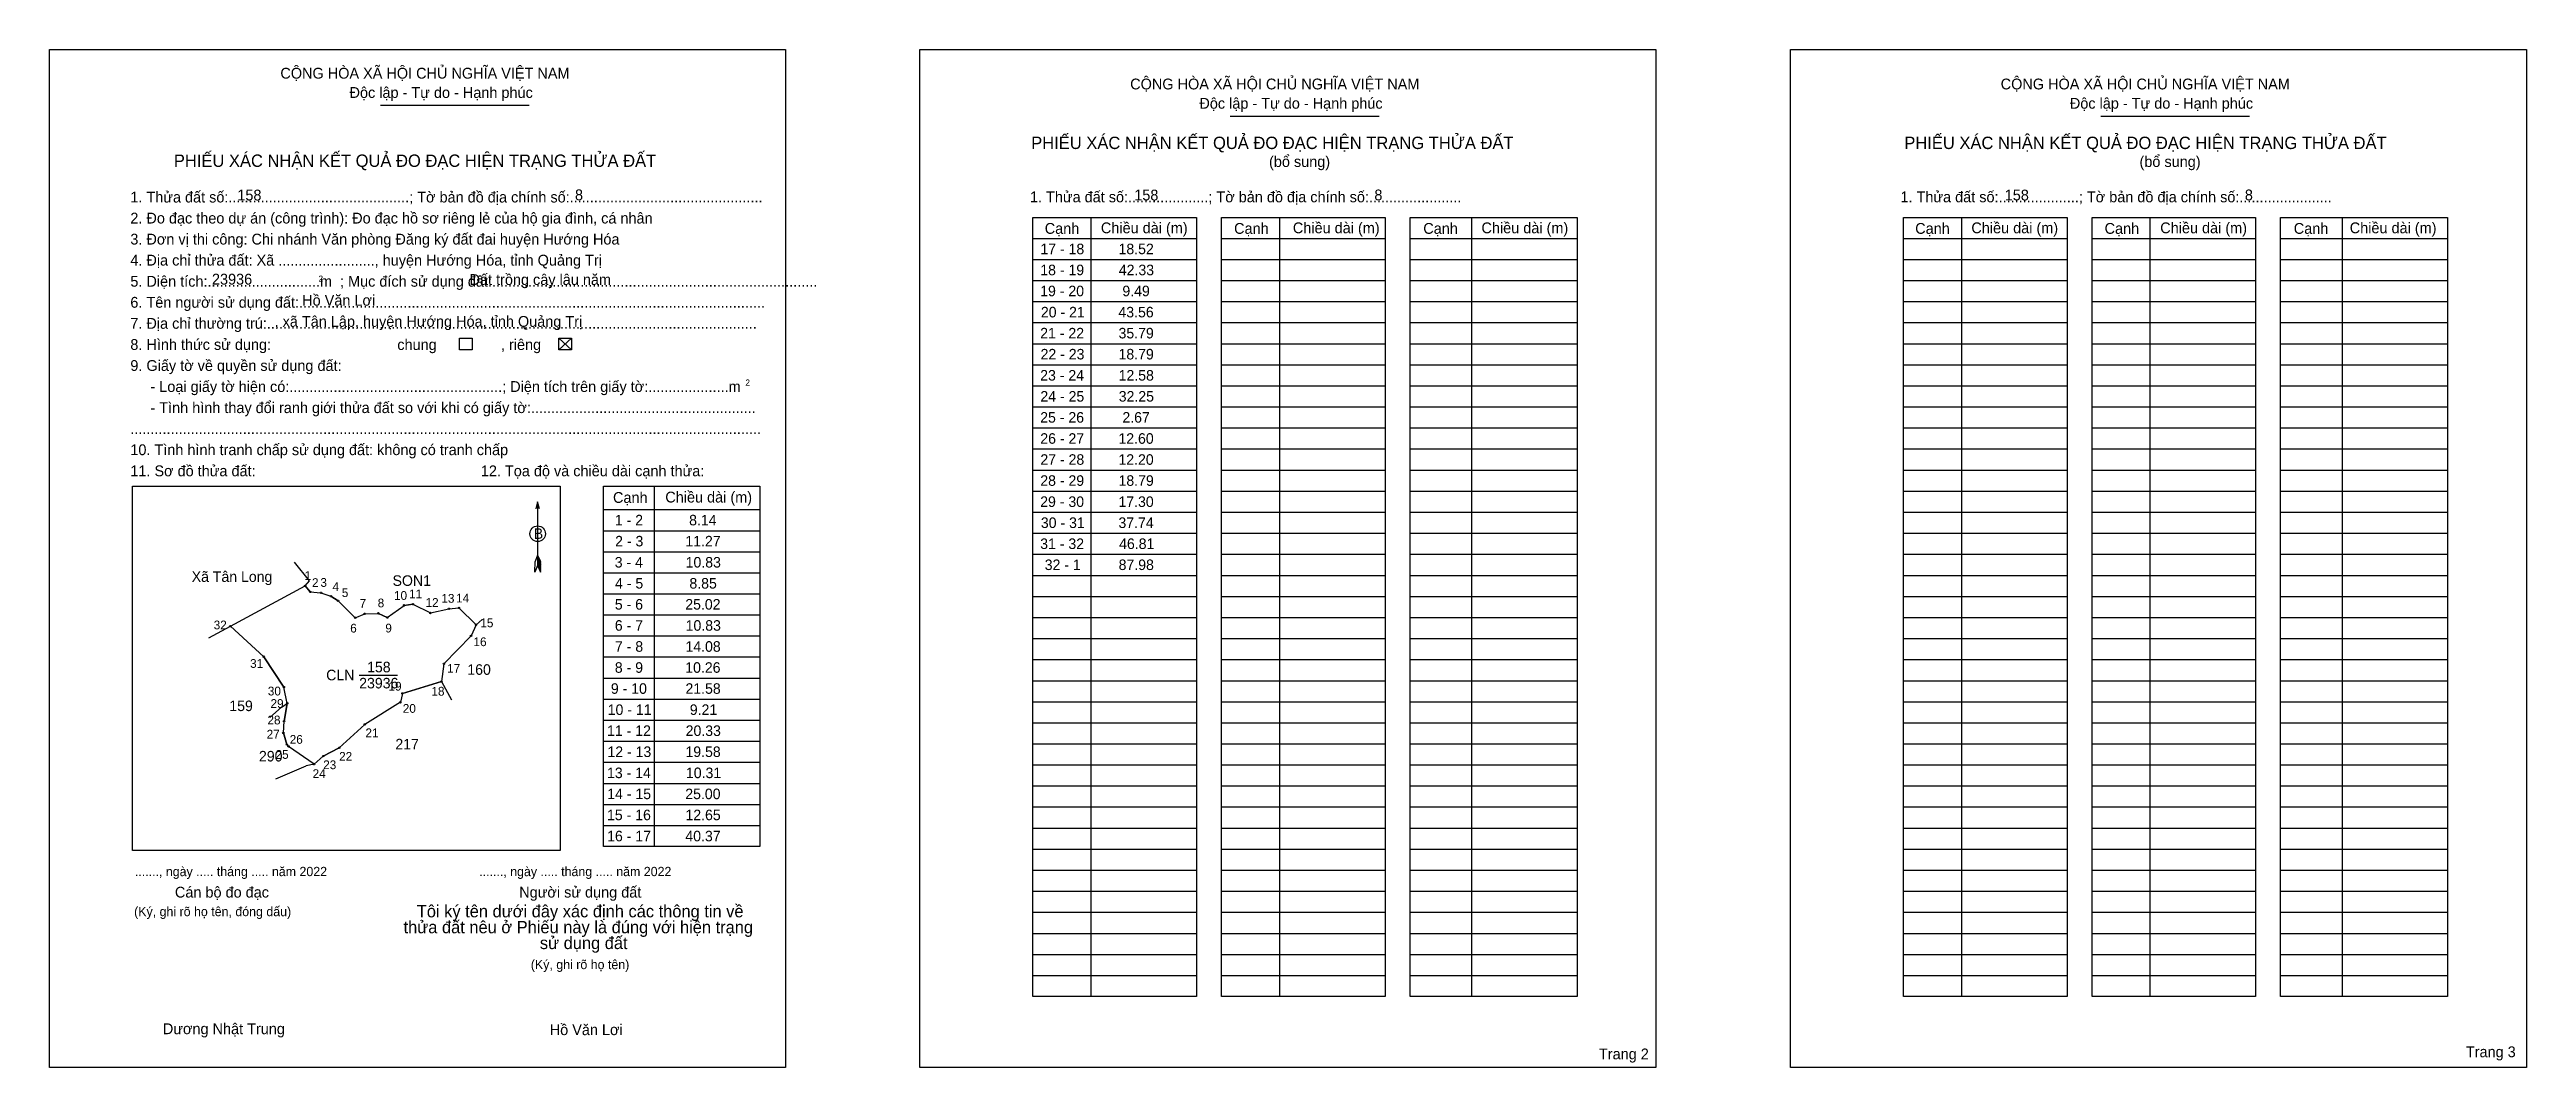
# Model space of a CAD drawing. Extents: x 544303 to 546871, y 1836845 to 1837900.
import ezdxf

# ---------------------------------------------------------------- set-up
doc = ezdxf.new("R2010")
doc.units = 0
for name, color, linetype in [('Level 1', 7, 'Continuous'), ('Level 10', 7, 'Continuous'), ('Level 11', 7, 'Continuous'), ('Level 13', 7, 'Continuous'), ('Level 2', 7, 'Continuous'), ('Level 25', 7, 'Continuous'), ('Level 27', 7, 'Continuous'), ('Level 36', 7, 'Continuous'), ('Level 48', 7, 'Continuous'), ('Level 50', 7, 'Continuous'), ('Level 52', 7, 'Continuous'), ('Level 55', 7, 'Continuous'), ('Level 6', 7, 'Continuous'), ('Level 9', 7, 'Continuous')]:
    doc.layers.add(name, color=color, linetype=linetype)

msp = doc.modelspace()

# ---------------------------------------------------------------- linework, layer by layer
at = {"layer": 'Level 1'}
for p, q in [((544303.3, 1837900), (544303.3, 1837900)), ((545205.6, 1837900), (545205.6, 1837900)), ((544646.3, 1837842.3), (544800.6, 1837842.3)), ((545527.2, 1837831), (545681.5, 1837831)), ((546429.5, 1837831), (546583.8, 1837831)), ((545382.8, 1837726.1), (545382.8, 1836918.4)), ((545578.2, 1837726.1), (545578.2, 1836918.4)), ((545777.3, 1837726.1), (545777.3, 1836918.4)), ((546285.1, 1837726.1), (546285.1, 1836918.4)), ((546480.5, 1837726.1), (546480.5, 1836918.4)), ((546679.6, 1837726.1), (546679.6, 1836918.4)), ((545322.7, 1837704.3), (545492.3, 1837704.3)), ((545518.2, 1837704.3), (545687.7, 1837704.3)), ((545713.6, 1837704.3), (545886.8, 1837704.3)), ((546225, 1837704.3), (546394.6, 1837704.3)), ((546420.5, 1837704.3), (546590, 1837704.3)), ((546615.9, 1837704.3), (546789.1, 1837704.3)), ((545322.7, 1837682.5), (545492.3, 1837682.5)), ((545518.2, 1837682.5), (545687.7, 1837682.5)), ((545713.6, 1837682.5), (545886.8, 1837682.5)), ((546225, 1837682.5), (546394.6, 1837682.5)), ((546420.5, 1837682.5), (546590, 1837682.5)), ((546615.9, 1837682.5), (546789.1, 1837682.5)), ((545322.7, 1837660.6), (545492.3, 1837660.6)), ((545322.7, 1837638.8), (545492.3, 1837638.8)), ((545518.2, 1837660.6), (545687.7, 1837660.6)), ((545518.2, 1837638.8), (545687.7, 1837638.8)), ((545713.6, 1837660.6), (545886.8, 1837660.6)), ((545713.6, 1837638.8), (545886.8, 1837638.8)), ((546225, 1837660.6), (546394.6, 1837660.6)), ((546225, 1837638.8), (546394.6, 1837638.8)), ((546420.5, 1837660.6), (546590, 1837660.6)), ((546420.5, 1837638.8), (546590, 1837638.8)), ((546615.9, 1837660.6), (546789.1, 1837660.6)), ((546615.9, 1837638.8), (546789.1, 1837638.8)), ((545322.7, 1837617), (545492.3, 1837617)), ((545518.2, 1837617), (545687.7, 1837617)), ((545713.6, 1837617), (545886.8, 1837617)), ((546225, 1837617), (546394.6, 1837617)), ((546420.5, 1837617), (546590, 1837617)), ((546615.9, 1837617), (546789.1, 1837617)), ((544831.2, 1837600.8), (544844.3, 1837588.6)), ((544831.2, 1837588.6), (544844.3, 1837600.8)), ((545322.7, 1837595.1), (545492.3, 1837595.1)), ((545518.2, 1837595.1), (545687.7, 1837595.1)), ((545713.6, 1837595.1), (545886.8, 1837595.1)), ((546225, 1837595.1), (546394.6, 1837595.1)), ((546420.5, 1837595.1), (546590, 1837595.1)), ((546615.9, 1837595.1), (546789.1, 1837595.1)), ((545322.7, 1837573.3), (545492.3, 1837573.3)), ((545518.2, 1837573.3), (545687.7, 1837573.3)), ((545713.6, 1837573.3), (545886.8, 1837573.3)), ((546225, 1837573.3), (546394.6, 1837573.3)), ((546420.5, 1837573.3), (546590, 1837573.3)), ((546615.9, 1837573.3), (546789.1, 1837573.3)), ((545322.7, 1837551.5), (545492.3, 1837551.5)), ((545518.2, 1837551.5), (545687.7, 1837551.5)), ((545713.6, 1837551.5), (545886.8, 1837551.5)), ((546225, 1837551.5), (546394.6, 1837551.5)), ((546420.5, 1837551.5), (546590, 1837551.5)), ((546615.9, 1837551.5), (546789.1, 1837551.5)), ((545322.7, 1837529.6), (545492.3, 1837529.6)), ((545518.2, 1837529.6), (545687.7, 1837529.6)), ((545713.6, 1837529.6), (545886.8, 1837529.6)), ((546225, 1837529.6), (546394.6, 1837529.6)), ((546420.5, 1837529.6), (546590, 1837529.6)), ((546615.9, 1837529.6), (546789.1, 1837529.6)), ((545322.7, 1837507.8), (545492.3, 1837507.8)), ((545322.7, 1837486), (545492.3, 1837486)), ((545518.2, 1837507.8), (545687.7, 1837507.8)), ((545518.2, 1837486), (545687.7, 1837486)), ((545713.6, 1837507.8), (545886.8, 1837507.8)), ((545713.6, 1837486), (545886.8, 1837486)), ((546225, 1837507.8), (546394.6, 1837507.8)), ((546225, 1837486), (546394.6, 1837486)), ((546420.5, 1837507.8), (546590, 1837507.8)), ((546420.5, 1837486), (546590, 1837486)), ((546615.9, 1837507.8), (546789.1, 1837507.8)), ((546615.9, 1837486), (546789.1, 1837486)), ((545322.7, 1837464.1), (545492.3, 1837464.1)), ((545518.2, 1837464.1), (545687.7, 1837464.1)), ((545713.6, 1837464.1), (545886.8, 1837464.1)), ((546225, 1837464.1), (546394.6, 1837464.1)), ((546420.5, 1837464.1), (546590, 1837464.1)), ((546615.9, 1837464.1), (546789.1, 1837464.1)), ((544389.2, 1837447.4), (544389.2, 1837447.4)), ((544809.3, 1837431.1), (544809.3, 1837365.1)), ((544929.9, 1837447.5), (544929.9, 1837073.9)), ((545322.7, 1837442.3), (545492.3, 1837442.3)), ((545518.2, 1837442.3), (545687.7, 1837442.3)), ((545713.6, 1837442.3), (545886.8, 1837442.3)), ((546225, 1837442.3), (546394.6, 1837442.3)), ((546420.5, 1837442.3), (546590, 1837442.3)), ((546615.9, 1837442.3), (546789.1, 1837442.3)), ((544877.5, 1837423.2), (545039.5, 1837423.2)), ((545322.7, 1837420.5), (545492.3, 1837420.5)), ((545518.2, 1837420.5), (545687.7, 1837420.5)), ((545713.6, 1837420.5), (545886.8, 1837420.5)), ((546225, 1837420.5), (546394.6, 1837420.5)), ((546420.5, 1837420.5), (546590, 1837420.5)), ((546615.9, 1837420.5), (546789.1, 1837420.5)), ((544877.5, 1837401.3), (545039.5, 1837401.3)), ((544877.5, 1837379.5), (545039.5, 1837379.5)), ((545322.7, 1837398.7), (545492.3, 1837398.7)), ((545518.2, 1837398.7), (545687.7, 1837398.7)), ((545713.6, 1837398.7), (545886.8, 1837398.7)), ((546225, 1837398.7), (546394.6, 1837398.7)), ((546420.5, 1837398.7), (546590, 1837398.7)), ((546615.9, 1837398.7), (546789.1, 1837398.7)), ((544806.4, 1837358.4), (544806.6, 1837369.3)), ((544809.3, 1837365.1), (544806.4, 1837358.4)), ((544809.3, 1837376), (544806.6, 1837369.3)), ((544809.3, 1837376), (544812.1, 1837369.3)), ((544809.3, 1837375.1), (544812.1, 1837368.3)), ((544809.3, 1837374.1), (544812.1, 1837367.3)), ((544809.3, 1837373.2), (544812.2, 1837366.4)), ((544809.3, 1837372.2), (544812.2, 1837365.4)), ((544809.3, 1837371.2), (544812.2, 1837364.4)), ((544809.3, 1837370.3), (544812.2, 1837363.4)), ((544809.3, 1837369.3), (544812.2, 1837362.4)), ((544809.3, 1837368.4), (544812.2, 1837361.4)), ((544809.3, 1837367.4), (544812.2, 1837360.5)), ((544809.3, 1837366.5), (544812.2, 1837359.5)), ((544809.3, 1837365.1), (544812.2, 1837358.4)), ((544812.2, 1837358.4), (544812.1, 1837369.3)), ((544877.5, 1837357.7), (545039.5, 1837357.7)), ((545322.7, 1837376.8), (545492.3, 1837376.8)), ((545322.7, 1837355), (545492.3, 1837355)), ((545518.2, 1837376.8), (545687.7, 1837376.8)), ((545518.2, 1837355), (545687.7, 1837355)), ((545713.6, 1837376.8), (545886.8, 1837376.8)), ((545713.6, 1837355), (545886.8, 1837355)), ((546225, 1837376.8), (546394.6, 1837376.8)), ((546225, 1837355), (546394.6, 1837355)), ((546420.5, 1837376.8), (546590, 1837376.8)), ((546420.5, 1837355), (546590, 1837355)), ((546615.9, 1837376.8), (546789.1, 1837376.8)), ((546615.9, 1837355), (546789.1, 1837355)), ((544877.5, 1837335.8), (545039.5, 1837335.8)), ((545322.7, 1837333.2), (545492.3, 1837333.2)), ((545518.2, 1837333.2), (545687.7, 1837333.2)), ((545713.6, 1837333.2), (545886.8, 1837333.2)), ((546225, 1837333.2), (546394.6, 1837333.2)), ((546420.5, 1837333.2), (546590, 1837333.2)), ((546615.9, 1837333.2), (546789.1, 1837333.2)), ((544877.5, 1837314), (545039.5, 1837314)), ((545322.7, 1837311.3), (545492.3, 1837311.3)), ((545518.2, 1837311.3), (545687.7, 1837311.3)), ((545713.6, 1837311.3), (545886.8, 1837311.3)), ((546225, 1837311.3), (546394.6, 1837311.3)), ((546420.5, 1837311.3), (546590, 1837311.3)), ((546615.9, 1837311.3), (546789.1, 1837311.3)), ((544877.5, 1837292.2), (545039.5, 1837292.2)), ((545322.7, 1837289.5), (545492.3, 1837289.5)), ((545518.2, 1837289.5), (545687.7, 1837289.5)), ((545713.6, 1837289.5), (545886.8, 1837289.5)), ((546225, 1837289.5), (546394.6, 1837289.5)), ((546420.5, 1837289.5), (546590, 1837289.5)), ((546615.9, 1837289.5), (546789.1, 1837289.5)), ((544877.5, 1837270.4), (545039.5, 1837270.4)), ((545322.7, 1837267.7), (545492.3, 1837267.7)), ((545518.2, 1837267.7), (545687.7, 1837267.7)), ((545713.6, 1837267.7), (545886.8, 1837267.7)), ((546225, 1837267.7), (546394.6, 1837267.7)), ((546420.5, 1837267.7), (546590, 1837267.7)), ((546615.9, 1837267.7), (546789.1, 1837267.7)), ((544877.5, 1837248.5), (545039.5, 1837248.5)), ((544877.5, 1837226.7), (545039.5, 1837226.7)), ((545322.7, 1837245.8), (545492.3, 1837245.8)), ((545518.2, 1837245.8), (545687.7, 1837245.8)), ((545713.6, 1837245.8), (545886.8, 1837245.8)), ((546225, 1837245.8), (546394.6, 1837245.8)), ((546420.5, 1837245.8), (546590, 1837245.8)), ((546615.9, 1837245.8), (546789.1, 1837245.8)), ((544877.5, 1837204.9), (545039.5, 1837204.9)), ((545322.7, 1837224), (545492.3, 1837224)), ((545322.7, 1837202.2), (545492.3, 1837202.2)), ((545518.2, 1837224), (545687.7, 1837224)), ((545518.2, 1837202.2), (545687.7, 1837202.2)), ((545713.6, 1837224), (545886.8, 1837224)), ((545713.6, 1837202.2), (545886.8, 1837202.2)), ((546225, 1837224), (546394.6, 1837224)), ((546225, 1837202.2), (546394.6, 1837202.2)), ((546420.5, 1837224), (546590, 1837224)), ((546420.5, 1837202.2), (546590, 1837202.2)), ((546615.9, 1837224), (546789.1, 1837224)), ((546615.9, 1837202.2), (546789.1, 1837202.2)), ((544877.5, 1837183), (545039.5, 1837183)), ((545322.7, 1837180.3), (545492.3, 1837180.3)), ((545518.2, 1837180.3), (545687.7, 1837180.3)), ((545713.6, 1837180.3), (545886.8, 1837180.3)), ((546225, 1837180.3), (546394.6, 1837180.3)), ((546420.5, 1837180.3), (546590, 1837180.3)), ((546615.9, 1837180.3), (546789.1, 1837180.3)), ((544877.5, 1837161.2), (545039.5, 1837161.2)), ((545322.7, 1837158.5), (545492.3, 1837158.5)), ((545518.2, 1837158.5), (545687.7, 1837158.5)), ((545713.6, 1837158.5), (545886.8, 1837158.5)), ((546225, 1837158.5), (546394.6, 1837158.5)), ((546420.5, 1837158.5), (546590, 1837158.5)), ((546615.9, 1837158.5), (546789.1, 1837158.5)), ((544877.5, 1837139.4), (545039.5, 1837139.4)), ((545322.7, 1837136.7), (545492.3, 1837136.7)), ((545518.2, 1837136.7), (545687.7, 1837136.7)), ((545713.6, 1837136.7), (545886.8, 1837136.7)), ((546225, 1837136.7), (546394.6, 1837136.7)), ((546420.5, 1837136.7), (546590, 1837136.7)), ((546615.9, 1837136.7), (546789.1, 1837136.7)), ((544877.5, 1837117.5), (545039.5, 1837117.5)), ((545322.7, 1837114.9), (545492.3, 1837114.9)), ((545518.2, 1837114.9), (545687.7, 1837114.9)), ((545713.6, 1837114.9), (545886.8, 1837114.9)), ((546225, 1837114.9), (546394.6, 1837114.9)), ((546420.5, 1837114.9), (546590, 1837114.9)), ((546615.9, 1837114.9), (546789.1, 1837114.9)), ((544877.5, 1837095.7), (545039.5, 1837095.7)), ((545322.7, 1837093), (545492.3, 1837093)), ((545518.2, 1837093), (545687.7, 1837093)), ((545713.6, 1837093), (545886.8, 1837093)), ((546225, 1837093), (546394.6, 1837093)), ((546420.5, 1837093), (546590, 1837093)), ((546615.9, 1837093), (546789.1, 1837093)), ((544832.7, 1837069.7), (544832.7, 1837069.7)), ((545322.7, 1837071.2), (545492.3, 1837071.2)), ((545322.7, 1837049.4), (545492.3, 1837049.4)), ((545518.2, 1837071.2), (545687.7, 1837071.2)), ((545518.2, 1837049.4), (545687.7, 1837049.4)), ((545713.6, 1837071.2), (545886.8, 1837071.2)), ((545713.6, 1837049.4), (545886.8, 1837049.4)), ((546225, 1837071.2), (546394.6, 1837071.2)), ((546225, 1837049.4), (546394.6, 1837049.4)), ((546420.5, 1837071.2), (546590, 1837071.2)), ((546420.5, 1837049.4), (546590, 1837049.4)), ((546615.9, 1837071.2), (546789.1, 1837071.2)), ((546615.9, 1837049.4), (546789.1, 1837049.4)), ((545322.7, 1837027.5), (545492.3, 1837027.5)), ((545518.2, 1837027.5), (545687.7, 1837027.5)), ((545713.6, 1837027.5), (545886.8, 1837027.5)), ((546225, 1837027.5), (546394.6, 1837027.5)), ((546420.5, 1837027.5), (546590, 1837027.5)), ((546615.9, 1837027.5), (546789.1, 1837027.5)), ((545322.7, 1837005.7), (545492.3, 1837005.7)), ((545518.2, 1837005.7), (545687.7, 1837005.7)), ((545713.6, 1837005.7), (545886.8, 1837005.7)), ((546225, 1837005.7), (546394.6, 1837005.7)), ((546420.5, 1837005.7), (546590, 1837005.7)), ((546615.9, 1837005.7), (546789.1, 1837005.7)), ((545322.7, 1836983.9), (545492.3, 1836983.9)), ((545518.2, 1836983.9), (545687.7, 1836983.9)), ((545713.6, 1836983.9), (545886.8, 1836983.9)), ((546225, 1836983.9), (546394.6, 1836983.9)), ((546420.5, 1836983.9), (546590, 1836983.9)), ((546615.9, 1836983.9), (546789.1, 1836983.9)), ((545322.7, 1836962), (545492.3, 1836962)), ((545518.2, 1836962), (545687.7, 1836962)), ((545713.6, 1836962), (545886.8, 1836962)), ((546225, 1836962), (546394.6, 1836962)), ((546420.5, 1836962), (546590, 1836962)), ((546615.9, 1836962), (546789.1, 1836962)), ((545322.7, 1836940.2), (545492.3, 1836940.2)), ((545518.2, 1836940.2), (545687.7, 1836940.2)), ((545713.6, 1836940.2), (545886.8, 1836940.2)), ((546225, 1836940.2), (546394.6, 1836940.2)), ((546420.5, 1836940.2), (546590, 1836940.2)), ((546615.9, 1836940.2), (546789.1, 1836940.2)), ((545066.2, 1836844.9), (545066.2, 1836844.9)), ((545968.5, 1836844.9), (545968.5, 1836844.9))]:
    msp.add_line(p, q, dxfattribs=at)
for points in [[(545322.7, 1837726.1), (545492.3, 1837726.1), (545492.3, 1836918.4), (545322.7, 1836918.4)], [(545518.2, 1837726.1), (545687.7, 1837726.1), (545687.7, 1836918.4), (545518.2, 1836918.4)], [(545713.6, 1837726.1), (545886.8, 1837726.1), (545886.8, 1836918.4), (545713.6, 1836918.4)], [(546225, 1837726.1), (546394.6, 1837726.1), (546394.6, 1836918.4), (546225, 1836918.4)], [(546420.5, 1837726.1), (546590, 1837726.1), (546590, 1836918.4), (546420.5, 1836918.4)], [(546615.9, 1837726.1), (546789.1, 1837726.1), (546789.1, 1836918.4), (546615.9, 1836918.4)], [(544389.2, 1837447.4), (544832.7, 1837447.4), (544832.7, 1837069.7), (544389.2, 1837069.7)], [(544877.5, 1837447.5), (545039.5, 1837447.5), (545039.5, 1837073.9), (544877.5, 1837073.9)]]:
    msp.add_lwpolyline(points, close=True, dxfattribs=at)
msp.add_lwpolyline([(544811.2, 1837424.1), (544809.3, 1837431.1), (544807.4, 1837424.1)], dxfattribs=at)
msp.add_circle((544809.3, 1837398.1), 8.06, dxfattribs=at)
at = {"layer": 'Level 10'}
msp.add_lwpolyline([(544727.6, 1837321.2), (544745.5, 1837303.8), (544740.2, 1837292.2), (544712.1, 1837263.3), (544709.6, 1837244.9), (544669.1, 1837232.6), (544667.1, 1837223.4), (544630.1, 1837200.4), (544603.6, 1837176.3), (544587, 1837167.6), (544577.6, 1837159.2), (544551.1, 1837177.6), (544549.3, 1837179.6), (544545.7, 1837191.6), (544546.4, 1837203.8), (544549.7, 1837222.3), (544546.2, 1837239.2), (544525.4, 1837270.7), (544490.8, 1837302.3), (544568.2, 1837344), (544573.5, 1837337.8), (544584.7, 1837336.9), (544595, 1837333.4), (544602.4, 1837328.6), (544620.2, 1837311), (544630.1, 1837315.2), (544644.2, 1837315.6), (544653.4, 1837311.2), (544670.9, 1837323.9), (544680, 1837325), (544698.2, 1837316), (544717.3, 1837320.4)], close=True, dxfattribs=at)
at = {"layer": 'Level 11'}
for centre in [(544568.2, 1837344), (544573.5, 1837337.8), (544584.7, 1837336.9), (544595, 1837333.4), (544602.4, 1837328.6), (544490.8, 1837302.3), (544620.2, 1837311), (544630.1, 1837315.2), (544644.2, 1837315.6), (544653.4, 1837311.2), (544670.9, 1837323.9), (544680, 1837325), (544698.2, 1837316), (544717.3, 1837320.4), (544727.6, 1837321.2), (544727.6, 1837321.2), (544745.5, 1837303.8), (544740.2, 1837292.2), (544525.4, 1837270.7), (544712.1, 1837263.3), (544546.2, 1837239.2), (544669.1, 1837232.6), (544709.6, 1837244.9), (544546.4, 1837203.8), (544549.7, 1837222.3), (544630.1, 1837200.4), (544667.1, 1837223.4), (544545.7, 1837191.6), (544549.3, 1837179.6), (544551.1, 1837177.6), (544603.6, 1837176.3), (544577.6, 1837159.2), (544587, 1837167.6)]:
    msp.add_circle(centre, 0.728, dxfattribs=at)
at = {"layer": 'Level 2'}
for points in [[(544303.3, 1837900), (545066.2, 1837900), (545066.2, 1836844.9), (544303.3, 1836844.9)], [(545205.6, 1837900), (545968.5, 1837900), (545968.5, 1836844.9), (545205.6, 1836844.9)], [(546107.9, 1837900), (546870.8, 1837900), (546870.8, 1836844.9), (546107.9, 1836844.9)]]:
    msp.add_lwpolyline(points, close=True, dxfattribs=at)
at = {"layer": 'Level 25'}
for p, q in [((544490.8, 1837302.3), (544568.2, 1837344)), ((544573.5, 1837337.8), (544568.2, 1837344)), ((544602.4, 1837328.6), (544595, 1837333.4)), ((544620.2, 1837311), (544602.4, 1837328.6)), ((544653.4, 1837311.2), (544644.2, 1837315.6)), ((544680, 1837325), (544670.9, 1837323.9)), ((544490.8, 1837302.3), (544525.4, 1837270.7)), ((544712.1, 1837263.3), (544740.2, 1837292.2)), ((544525.4, 1837270.7), (544546.2, 1837239.2)), ((544669.1, 1837232.6), (544709.6, 1837244.9)), ((544549.7, 1837222.3), (544546.4, 1837203.8)), ((544545.7, 1837191.6), (544549.3, 1837179.6)), ((544549.3, 1837179.6), (544551.1, 1837177.6)), ((544587, 1837167.6), (544603.6, 1837176.3)), ((544577.6, 1837159.2), (544587, 1837167.6))]:
    msp.add_line(p, q, dxfattribs=at)
at = {"layer": 'Level 27'}
for p, q in [((544709.6, 1837244.9), (544720.1, 1837225.8)), ((544577.6, 1837159.2), (544569.4, 1837157.6))]:
    msp.add_line(p, q, dxfattribs=at)
at = {"layer": 'Level 50'}
for points in [[(544728.2, 1837600.8), (544741.3, 1837600.8), (544741.3, 1837588.6), (544728.2, 1837588.6)], [(544831.2, 1837600.8), (544844.3, 1837600.8), (544844.3, 1837588.6), (544831.2, 1837588.6)]]:
    msp.add_lwpolyline(points, close=True, dxfattribs=at)
at = {"layer": 'Level 9'}
for p, q in [((544572.7, 1837349.4), (544557.2, 1837368.7)), ((544568.2, 1837344), (544572.7, 1837349.4)), ((544745.5, 1837303.8), (544751.9, 1837309.2)), ((544468.4, 1837290.2), (544490.8, 1837302.3)), ((544624.3, 1837251.6), (544664, 1837251.6)), ((544531.7, 1837207.6), (544543.9, 1837218.3)), ((544543.9, 1837218.3), (544549.7, 1837222.3)), ((544537.8, 1837144), (544569.4, 1837157.6))]:
    msp.add_line(p, q, dxfattribs=at)

# ---------------------------------------------------------------- texts
at = {"layer": 'Level 1'}
for s, height, p in [('CỘNG HÒA XÃ HỘI CHỦ NGHĨA VIỆT NAM', 11.206, (544542.6, 1837869.9)), ('CỘNG HÒA XÃ HỘI CHỦ NGHĨA VIỆT NAM', 11.206, (545423.5, 1837858.7)), ('CỘNG HÒA XÃ HỘI CHỦ NGHĨA VIỆT NAM', 11.206, (546325.8, 1837858.7)), ('Độc lập - Tự do - Hạnh phúc', 11.206, (544614.3, 1837849.9)), ('Độc lập - Tự do - Hạnh phúc', 11.206, (545495.2, 1837838.7)), ('Độc lập - Tự do - Hạnh phúc', 11.206, (546397.5, 1837838.7)), ('PHIẾU XÁC NHẬN KẾT QUẢ ĐO ĐẠC HIỆN TRẠNG THỬA ĐẤT', 12.808, (544432.2, 1837778.4)), ('PHIẾU XÁC NHẬN KẾT QUẢ ĐO ĐẠC HIỆN TRẠNG THỬA ĐẤT', 12.808, (545320.9, 1837796.9)), ('(bổ sung)', 11.21, (545567.4, 1837778.3)), ('PHIẾU XÁC NHẬN KẾT QUẢ ĐO ĐẠC HIỆN TRẠNG THỬA ĐẤT', 12.808, (546225.9, 1837796.9)), ('(bổ sung)', 11.21, (546469.7, 1837778.3)), ('1. Thửa đất số:.............................................; Tờ bản đồ địa chính số:................................................', 11.2058, (544387.1, 1837741.5)), ('1. Thửa đất số:....................; Tờ bản đồ địa chính số:.......................', 11.206, (545319.6, 1837741.7)), ('1. Thửa đất số:....................; Tờ bản đồ địa chính số:.......................', 11.206, (546221.9, 1837741.7)), ('2. Đo đạc theo dự án (công trình): Đo đạc hồ sơ riêng lẻ của hộ gia đình, cá nhân', 11.206, (544387.1, 1837719.7)), ('Cạnh', 11.21, (545334.9, 1837709)), ('Chiều dài (m)', 11.206, (545393.1, 1837709.6)), ('Cạnh', 11.21, (545531.2, 1837709)), ('Chiều dài (m)', 11.206, (545592.1, 1837709.6)), ('Cạnh', 11.21, (545727.3, 1837709)), ('Chiều dài (m)', 11.206, (545787.6, 1837709.6)), ('Cạnh', 11.21, (546237.2, 1837709)), ('Chiều dài (m)', 11.206, (546295.4, 1837709.6)), ('Cạnh', 11.21, (546433.5, 1837709)), ('Chiều dài (m)', 11.206, (546491.2, 1837709.6)), ('Cạnh', 11.21, (546629.6, 1837709)), ('Chiều dài (m)', 11.206, (546687.6, 1837709.6)), ('4. Địa chỉ thửa đất: Xã ........................, huyện Hướng Hóa, tỉnh Quảng Trị', 11.206, (544387.1, 1837676.1)), ('3. Đơn vị thi công: Chi nhánh Văn phòng Đăng ký đất đai huyện Hướng Hóa', 11.206, (544387.1, 1837697.9)), ('5. Diện tích:............................m  ; Mục đích sử dụng đất:.................................................................................', 11.2058, (544387.1, 1837654.2)), ('2', 6.4, (544582.1, 1837659.3)), ('6. Tên người sử dụng đất:....................................................................................................................', 11.2058, (544387.1, 1837632.4)), ('7. Địa chỉ thường trú:..........................................................................................................................', 11.2058, (544387.1, 1837610.6)), ('chung                , riêng', 11.206, (544663.8, 1837588.6)), ('9. Giấy tờ về quyền sử dụng đất:', 11.206, (544387.1, 1837566.9)), ('     - Loại giấy tờ hiện có:.....................................................; Diện tích trên giấy tờ:....................m', 11.2058, (544387.1, 1837545.1)), ('     - Tình hình thay đổi ranh giới thửa đất so với khi có giấy tờ:........................................................', 11.2058, (544387.1, 1837523.2)), ('2', 6.4, (545024.6, 1837551.6)), ('10. Tình hình tranh chấp sử dụng đất: không có tranh chấp', 11.206, (544387.1, 1837479.6)), ('.............................................................................................................................................................', 11.2058, (544387.1, 1837501.4)), ('11. Sơ đồ thửa đất:', 11.206, (544387.1, 1837457.7)), ('12. Tọa độ và chiều dài cạnh thửa:', 11.206, (544750.4, 1837457.7)), ('Cạnh', 11.21, (544887.4, 1837430.1)), ('Chiều dài (m)', 11.206, (544941.6, 1837430.5)), ('B', 10.9, (544805.3, 1837392.8)), ('......., ngày ..... tháng ..... năm 2022', 9.605, (544391.8, 1837043.2)), ('......., ngày ..... tháng ..... năm 2022', 9.605, (544748.7, 1837043.2)), ('Cán bộ đo đạc', 11.206, (544433.3, 1837021)), ('Người sử dụng đất', 11.206, (544790.2, 1837021)), ('(Ký, ghi rõ họ tên, đóng dấu)', 9.605, (544391, 1837001.7)), ('thửa đất nêu ở Phiếu này là đúng với hiện trạng', 12.734, (544670.3, 1836984)), ('Tôi ký tên dưới đây xác định các thông tin về', 12.734, (544684, 1837000.5)), ('sử dụng đất', 12.734, (544811.6, 1836967.6)), ('(Ký, ghi rõ họ tên)', 9.605, (544802.2, 1836946.8)), ('Dương Nhật Trung', 11.206, (544420.8, 1836879.4)), ('Trang 3', 11.21, (546808, 1836855.5)), ('Trang 2', 11.21, (545909.4, 1836853.3))]:
    msp.add_text(s, height=height, dxfattribs=at).set_placement(p)
at = {"layer": 'Level 13'}
for s, p in [('CLN', (544590.1, 1837246.2)), ('158', (544632.5, 1837254.5)), ('23936', (544624.3, 1837237.8))]:
    msp.add_text(s, height=10.92, dxfattribs=at).set_placement(p)
at = {"layer": 'Level 36'}
for s, height, p in [('Xã Tân Long', 10.915, (544450.7, 1837348.2)), ('SON1', 10.92, (544658.9, 1837344.1)), ('160', 10.92, (544736.4, 1837251.9)), ('159', 10.92, (544489.7, 1837214.3)), ('217', 10.92, (544661.8, 1837174.6)), ('290', 10.92, (544520.4, 1837162.1))]:
    msp.add_text(s, height=height, dxfattribs=at).set_placement(p)
at = {"layer": 'Level 48'}
msp.add_text('8. Hình thức sử dụng:', height=11.206, dxfattribs=at).set_placement((544387.1, 1837588.7))
at = {"layer": 'Level 52'}
for s, p in [('17 - 18', (545330.4, 1837687.9)), ('18.52', (545411.4, 1837687.9)), ('18 - 19', (545330.3, 1837666.1)), ('42.33', (545411.7, 1837666.1)), ('19 - 20', (545330.2, 1837644.3)), ('9.49', (545415.4, 1837644.3)), ('21 - 22', (545330.2, 1837600.6)), ('20 - 21', (545330.9, 1837622.4)), ('43.56', (545411.3, 1837622.4)), ('35.79', (545411.4, 1837600.6)), ('22 - 23', (545330.6, 1837578.8)), ('18.79', (545411.4, 1837578.8)), ('23 - 24', (545330.2, 1837556.9)), ('12.58', (545411.5, 1837556.9)), ('24 - 25', (545330.4, 1837535.1)), ('32.25', (545411.6, 1837535.1)), ('25 - 26', (545330.2, 1837513.3)), ('2.67', (545415.4, 1837513.3)), ('26 - 27', (545330.3, 1837491.4)), ('12.60', (545411.3, 1837491.4)), ('28 - 29', (545330.3, 1837447.8)), ('27 - 28', (545330.4, 1837469.6)), ('12.20', (545411.3, 1837469.6)), ('18.79', (545411.4, 1837447.8)), ('29 - 30', (545330.2, 1837425.9)), ('17.30', (545411.3, 1837425.9)), ('1 - 2', (544889.3, 1837406.8)), ('8.14', (544966.3, 1837406.8)), ('30 - 31', (545330.9, 1837404.1)), ('37.74', (545411.3, 1837404.1)), ('2 - 3', (544889.6, 1837385)), ('11.27', (544962.4, 1837385)), ('31 - 32', (545330.2, 1837382.3)), ('46.81', (545412, 1837382.3)), ('3 - 4', (544889.2, 1837363.1)), ('10.83', (544962.7, 1837363.1)), ('32 - 1', (545334.9, 1837360.5)), ('87.98', (545411.5, 1837360.5)), ('4 - 5', (544889.5, 1837341.3)), ('5 - 6', (544889.3, 1837319.5)), ('25.02', (544962.3, 1837319.5)), ('8.85', (544966.6, 1837341.3)), ('6 - 7', (544889.3, 1837297.6)), ('10.83', (544962.7, 1837297.6)), ('7 - 8', (544889.4, 1837275.8)), ('14.08', (544962.5, 1837275.8)), ('8 - 9', (544889.3, 1837254)), ('10.26', (544962.3, 1837254)), ('9 - 10', (544885.2, 1837232.2)), ('21.58', (544962.5, 1837232.2)), ('10 - 11', (544881.9, 1837210.3)), ('9.21', (544967, 1837210.3)), ('11 - 12', (544881.2, 1837188.5)), ('12 - 13', (544881.6, 1837166.7)), ('20.33', (544962.7, 1837188.5)), ('19.58', (544962.5, 1837166.7)), ('13 - 14', (544881.2, 1837144.8)), ('10.31', (544963, 1837144.8)), ('14 - 15', (544881.4, 1837123)), ('25.00', (544962.3, 1837123)), ('15 - 16', (544881.2, 1837101.2)), ('12.65', (544962.5, 1837101.2)), ('16 - 17', (544881.3, 1837079.3)), ('40.37', (544962.4, 1837079.3))]:
    msp.add_text(s, height=10.92, dxfattribs=at).set_placement(p)
at = {"layer": 'Level 55'}
for s, p in [('1', (544568.1, 1837344)), ('2', (544573.4, 1837337.8)), ('3', (544584.6, 1837336.9)), ('4', (544594.9, 1837333.4)), ('5', (544602.3, 1837328.6)), ('32', (544490.5, 1837302.3)), ('6', (544620, 1837311)), ('7', (544630, 1837315.2)), ('8', (544644.1, 1837315.6)), ('9', (544653.3, 1837311.2)), ('10', (544670.6, 1837323.9)), ('11', (544679.8, 1837325)), ('12', (544698, 1837316)), ('13', (544717, 1837320.4)), ('14', (544727.3, 1837321.2)), ('15', (544745.2, 1837303.8)), ('16', (544740, 1837292.2)), ('31', (544525.1, 1837270.7)), ('17', (544711.9, 1837263.3)), ('30', (544545.9, 1837239.2)), ('19', (544668.9, 1837232.6)), ('18', (544709.4, 1837244.9)), ('28', (544546.1, 1837203.8)), ('29', (544549.5, 1837222.3)), ('21', (544629.8, 1837200.4)), ('20', (544666.9, 1837223.4)), ('27', (544545.5, 1837191.6)), ('26', (544549, 1837179.6)), ('25', (544550.8, 1837177.6)), ('22', (544603.4, 1837176.3)), ('24', (544577.3, 1837159.2)), ('23', (544586.7, 1837167.6))]:
    msp.add_text(s, height=0.364, dxfattribs=at).set_placement(p)
at = {"layer": 'Level 6'}
for s, height, p in [('158', 11.21, (544498, 1837743.6)), ('8', 11.2, (544848, 1837743.8)), ('158', 11.21, (545427.7, 1837743.6)), ('8', 11.2, (545676.6, 1837743.7)), ('158', 11.21, (546330, 1837743.6)), ('8', 11.2, (546578.9, 1837743.7)), ('23936', 11.21, (544471.7, 1837656.4)), ('Đất trồng cây lâu năm', 11.206, (544738.7, 1837656)), ('Hồ Văn Lơi', 11.21, (544565.2, 1837634.5)), (', xã Tân Lập, huyện Hướng Hóa, tỉnh Quảng Trị', 11.206, (544536.6, 1837612.6)), ('Hồ Văn Lơi', 11.21, (544821.8, 1836878.4))]:
    msp.add_text(s, height=height, dxfattribs=at).set_placement(p)
at = {"layer": 'Level 9'}
for s, p in [('1', (544567.7, 1837350.2)), ('2', (544575.4, 1837342.9)), ('3', (544584.1, 1837343.1)), ('4', (544596.6, 1837338.7)), ('5', (544606.3, 1837332.5)), ('7', (544624.7, 1837321.3)), ('8', (544643.5, 1837321.8)), ('10', (544660.4, 1837329.6)), ('11', (544676, 1837331.2)), ('12', (544693.1, 1837322.3)), ('13', (544709.5, 1837326.6)), ('14', (544724.8, 1837326.9)), ('32', (544473.5, 1837299)), ('6', (544615, 1837295.7)), ('9', (544651.4, 1837295.8)), ('15', (544749.9, 1837301.2)), ('16', (544742.8, 1837281.6)), ('31', (544511.2, 1837259.1)), ('17', (544715.5, 1837254)), ('30', (544529.6, 1837230.5)), ('29', (544532.4, 1837217.6)), ('19', (544654.7, 1837235.5)), ('18', (544699.2, 1837230.3)), ('28', (544529.2, 1837200.5)), ('20', (544669.5, 1837212.5)), ('27', (544528.4, 1837185.8)), ('26', (544552.3, 1837180.4)), ('21', (544630.8, 1837187.2)), ('25', (544537.6, 1837164.8)), ('24', (544576, 1837144.9)), ('23', (544587, 1837154.1)), ('22', (544603.5, 1837162.8))]:
    msp.add_text(s, height=9.1, dxfattribs=at).set_placement(p)

doc.saveas('drawing.dxf')
